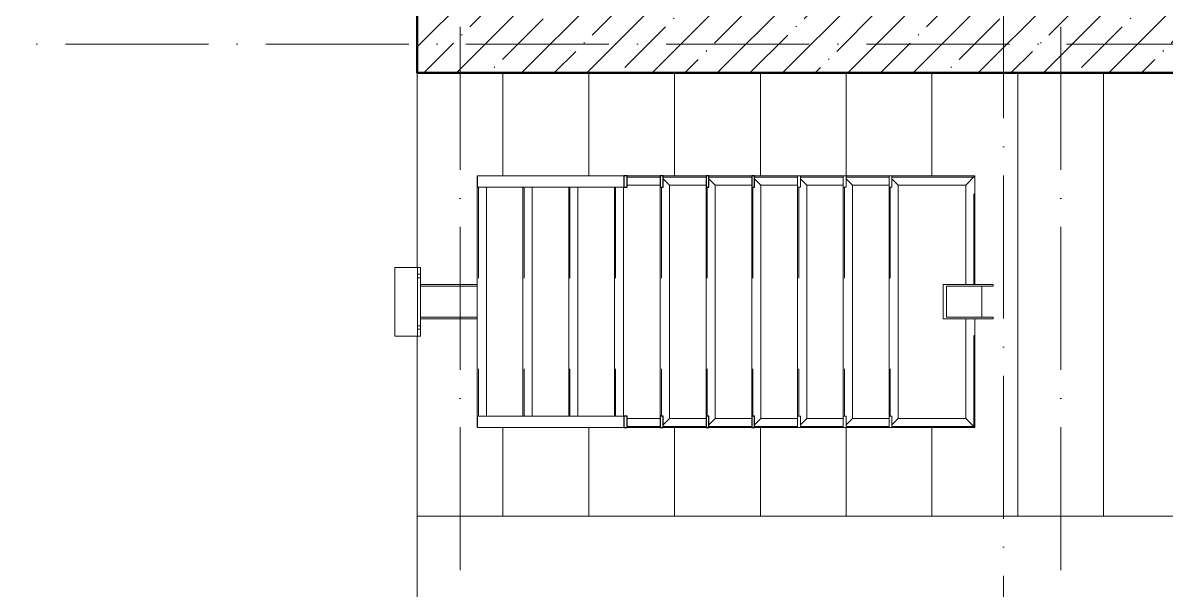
# Model space of a CAD drawing. Header units: millimetres. Extents: x -401725 to 250493, y 305116 to 802890.
# Drawn here: x 150907 to 154904, y 380565 to 382548 of the extents above; entities that cross this region are included whole.
import ezdxf

# ---------------------------------------------------------------- set-up
doc = ezdxf.new("R2010")
doc.units = ezdxf.units.MM
doc.linetypes.add('50_200_ШТРИХ_1Т_ш5_п1_п1_', pattern=[700, 500, -100, 0, -100])
doc.linetypes.add('Штрих', pattern=[635, 317.5, -317.5])
for name, color, linetype, lineweight in [('A-FLOR-____-OTLN', 7, 'Continuous', 9), ('A-GENM-____-HDLN', 7, 'Штрих', 9), ('A-GENM-____-MCUT', 7, 'Continuous', 25), ('A-GENM-____-OTLN', 7, 'Continuous', 9), ('A-WALL-____-MCUT-2', 7, 'Continuous', 50), ('A-WALL-____-PATT-1', 7, 'Continuous', 9), ('S-GRID-____-OTLN-1', 7, '50_200_ШТРИХ_1Т_ш5_п1_п1_', 9), ('S-STRS-____-OTLN-1', 7, 'Continuous', 9)]:
    doc.layers.add(name, color=color, linetype=linetype, lineweight=lineweight)
pattern_1 = [(45, (144685.44, 323542.24), (-114.04925, 114.04925), []), (45, (144799.49, 323542.24), (-114.04925, 114.04925), [201.612, -40.322, 3.353, -36.97])]

# ---------------------------------------------------------------- blocks, each defined once
blk = doc.blocks.new('ОМ_Нижняя опорная пятка - ОМ_Нижняя опорная пятка-19082064-АР1_План отверстий 3 этажа в осях 1-64_Ю-ЯЯ')
at = {"layer": 'A-GENM-____-OTLN'}
for p, q in [((-96, 10), (-96, 0)), ((-84, 10), (-84, 0)), ((84, 10), (84, 0)), ((96, 10), (96, 0))]:
    blk.add_line(p, q, dxfattribs=at)
blk = doc.blocks.new('ОМ_Труба_ГОСТ 8639-82 - ОМ_Труба_ГОСТ 8639-82-26350154-АР1_План отверстий 3 этажа в осях 1-64_Ю-ЯЯ')
at = {"layer": 'A-GENM-____-OTLN'}
for p, q in [((9439.1, 57971), (9439.1, 58091)), ((9439.1, 58091), (9614.1, 58091)), ((9614.1, 58085), (9451.2, 58085)), ((9451.2, 58085), (9451.2, 57977)), ((9574, 58085), (9574, 57977)), ((9614.1, 58091), (9614.1, 58085)), ((9614.1, 57971), (9439.1, 57971)), ((9451.2, 57977), (9614.1, 57977)), ((9614.1, 57977), (9614.1, 57971))]:
    blk.add_line(p, q, dxfattribs=at)
blk = doc.blocks.new('ОМ_Уголок_ГОСТ 8509-93 - ОМ_Уголок_ГОСТ 8509-93-26349651-АР1_План отверстий 3 этажа в осях 1-64_Ю-ЯЯ')
at = {"layer": 'A-GENM-____-HDLN'}
for p, q in [((4, -4), (380, -4)), ((500, -4), (876, -4))]:
    blk.add_line(p, q, dxfattribs=at)
at = {"layer": 'A-GENM-____-OTLN'}
for p, q in [((380, 0), (0, 0)), ((32, -32), (0, 0)), ((32, -32), (380, -32)), ((880, 0), (500, 0)), ((500, -32), (848, -32)), ((880, 0), (848, -32))]:
    blk.add_line(p, q, dxfattribs=at)
blk = doc.blocks.new('ОМ_Уголок_ГОСТ 8509-93 - ОМ_Уголок_ГОСТ 8509-93-V149-АР1_План отверстий 3 этажа в осях 1-64_Ю-ЯЯ')
at = {"layer": 'A-GENM-____-HDLN'}
blk.add_line((40, -4), (840, -4), dxfattribs=at)
at = {"layer": 'A-GENM-____-OTLN'}
for p, q in [((32, -32), (10, -10)), ((32, -32), (848, -32)), ((840, 0), (40, 0)), ((870, -10), (848, -32))]:
    blk.add_line(p, q, dxfattribs=at)
blk = doc.blocks.new('ОМ_Уголок_ГОСТ 8509-93 - ОМ_Уголок_ГОСТ 8509-93-19082047-АР1_План отверстий 3 этажа в осях 1-64_Ю-ЯЯ')
at = {"layer": 'A-GENM-____-HDLN'}
blk.add_line((10, -4), (296, -4), dxfattribs=at)
at = {"layer": 'A-GENM-____-OTLN'}
for p, q in [((300, 0), (10, 0)), ((32, -32), (10, -10)), ((32, -32), (268, -32)), ((300, 0), (268, -32))]:
    blk.add_line(p, q, dxfattribs=at)
blk = doc.blocks.new('ОМ_Уголок_ГОСТ 8509-93 - ОМ_Уголок_ГОСТ 8509-93-V150-АР1_План отверстий 3 этажа в осях 1-64_Ю-ЯЯ')
at = {"layer": 'A-GENM-____-HDLN'}
blk.add_line((4, -4), (290, -4), dxfattribs=at)
at = {"layer": 'A-GENM-____-OTLN'}
for p, q in [((290, 0), (0, 0)), ((32, -32), (0, 0)), ((32, -32), (268, -32)), ((290, -10), (268, -32))]:
    blk.add_line(p, q, dxfattribs=at)
blk = doc.blocks.new('ОМ_Уголок_ГОСТ 8509-93 - ОМ_Уголок_ГОСТ 8509-93-V151-АР1_План отверстий 3 этажа в осях 1-64_Ю-ЯЯ')
at = {"layer": 'A-GENM-____-HDLN'}
blk.add_line((10, -4), (160, -4), dxfattribs=at)
at = {"layer": 'A-GENM-____-OTLN'}
for p, q in [((160, 0), (10, 0)), ((32, -32), (10, -10)), ((32, -32), (160, -32))]:
    blk.add_line(p, q, dxfattribs=at)
blk = doc.blocks.new('ОМ_Уголок_ГОСТ 8509-93 - ОМ_Уголок_ГОСТ 8509-93-V152-АР1_План отверстий 3 этажа в осях 1-64_Ю-ЯЯ')
at = {"layer": 'A-GENM-____-HDLN'}
blk.add_line((140, -4), (290, -4), dxfattribs=at)
at = {"layer": 'A-GENM-____-OTLN'}
for p, q in [((290, 0), (140, 0)), ((140, -32), (268, -32)), ((290, -10), (268, -32))]:
    blk.add_line(p, q, dxfattribs=at)
blk = doc.blocks.new('ОМ_Уголок_ГОСТ 8509-93 - ОМ_Уголок_ГОСТ 8509-93-V153-АР1_План отверстий 3 этажа в осях 1-64_Ю-ЯЯ')
at = {"layer": 'A-GENM-____-HDLN'}
blk.add_line((40, -4), (840, -4), dxfattribs=at)
at = {"layer": 'A-GENM-____-OTLN'}
for p, q in [((840, 0), (40, 0)), ((40, -32), (840, -32))]:
    blk.add_line(p, q, dxfattribs=at)
blk = doc.blocks.new('ОМ_Уголок_ГОСТ 8509-93 - ОМ_Уголок_ГОСТ 8509-93-V154-АР1_План отверстий 3 этажа в осях 1-64_Ю-ЯЯ')
at = {"layer": 'A-GENM-____-HDLN'}
blk.add_line((44.3, -4), (160, -4), dxfattribs=at)
at = {"layer": 'A-GENM-____-OTLN'}
for p, q in [((160, 0), (44.3, 0)), ((44.3, -32), (160, -32))]:
    blk.add_line(p, q, dxfattribs=at)
blk = doc.blocks.new('ОМ_Уголок_ГОСТ 8509-93 - ОМ_Уголок_ГОСТ 8509-93-V155-АР1_План отверстий 3 этажа в осях 1-64_Ю-ЯЯ')
at = {"layer": 'A-GENM-____-HDLN'}
blk.add_line((140, -4), (255.7, -4), dxfattribs=at)
at = {"layer": 'A-GENM-____-OTLN'}
for p, q in [((255.7, 0), (140, 0)), ((140, -32), (255.7, -32))]:
    blk.add_line(p, q, dxfattribs=at)
blk = doc.blocks.new('ОМ_Уголок_ГОСТ 8509-93 - ОМ_Уголок_ГОСТ 8509-93-V156-АР1_План отверстий 3 этажа в осях 1-64_Ю-ЯЯ')
at = {"layer": 'A-GENM-____-HDLN'}
blk.add_line((40, -4), (840, -4), dxfattribs=at)
at = {"layer": 'A-GENM-____-OTLN'}
for p, q in [((880, 0), (0, 0)), ((1.3, -1.3), (0, 0)), ((40, -32), (840, -32)), ((880, 0), (878.7, -1.3))]:
    blk.add_line(p, q, dxfattribs=at)
blk = doc.blocks.new('ОМ_Труба_ГОСТ 8639-82 - ОМ_Труба_ГОСТ 8639-82-26527904-АР1_План отверстий 3 этажа в осях 1-64_Ю-ЯЯ')
at = {"layer": 'A-GENM-____-HDLN'}
for p, q in [((7810, 58085), (7611.5, 58085)), ((7810, 57977), (7611.5, 57977))]:
    blk.add_line(p, q, dxfattribs=at)
at = {"layer": 'A-GENM-____-OTLN'}
for p, q in [((7810, 58091), (7611.5, 58091)), ((7810, 57971), (7611.5, 57971))]:
    blk.add_line(p, q, dxfattribs=at)
blk = doc.blocks.new('ОМ_Уголок_ГОСТ 8510-86 - ОМ_Уголок_ГОСТ 8510-86-19082066-АР1_План отверстий 3 этажа в осях 1-64_Ю-ЯЯ')
at = {"layer": 'A-GENM-____-OTLN'}
for p, q in [((0, 0), (0, -90)), ((240, 0), (0, 0)), ((0, -10), (240, -10)), ((240, -90), (240, 0)), ((0, -90), (240, -90))]:
    blk.add_line(p, q, dxfattribs=at)
blk = doc.blocks.new('ОМ_Полоса_Трапеция прямоугольная_Прокат_ГОСТ 103-2006 - ОМ_Полоса_Трапеция прямоугольная_Прокат_ГОСТ 103-2006-19082130-АР1_План отверстий 3 этажа в осях 1-64_Ю-ЯЯ')
at = {"layer": 'A-GENM-____-OTLN'}
for p, q in [((9250, 58471), (9260, 58471)), ((9250, 58431), (9250, 58471)), ((9260, 58471), (9260, 58431)), ((9260, 58431), (9250, 58431))]:
    blk.add_line(p, q, dxfattribs=at)
blk = doc.blocks.new('ОМ_Полоса_Трапеция прямоугольная_Прокат_ГОСТ 103-2006 - ОМ_Полоса_Трапеция прямоугольная_Прокат_ГОСТ 103-2006-V157-АР1_План отверстий 3 этажа в осях 1-64_Ю-ЯЯ')
at = {"layer": 'A-GENM-____-MCUT'}
for p, q in [((8780, 58471), (8770, 58471)), ((8770, 58471), (8770, 58431)), ((8780, 58431), (8780, 58471)), ((8770, 58431), (8780, 58431))]:
    blk.add_line(p, q, dxfattribs=at)
blk = doc.blocks.new('ОМ_Полоса_Трапеция прямоугольная_Прокат_ГОСТ 103-2006 - ОМ_Полоса_Трапеция прямоугольная_Прокат_ГОСТ 103-2006-V158-АР1_План отверстий 3 этажа в осях 1-64_Ю-ЯЯ')
at = {"layer": 'A-GENM-____-MCUT'}
for p, q in [((8620, 58471), (8610, 58471)), ((8610, 58471), (8610, 58431)), ((8620, 58431), (8620, 58471)), ((8610, 58431), (8620, 58431))]:
    blk.add_line(p, q, dxfattribs=at)
blk = doc.blocks.new('ОМ_Полоса_Трапеция прямоугольная_Прокат_ГОСТ 103-2006 - ОМ_Полоса_Трапеция прямоугольная_Прокат_ГОСТ 103-2006-V159-АР1_План отверстий 3 этажа в осях 1-64_Ю-ЯЯ')
at = {"layer": 'A-GENM-____-MCUT'}
for p, q in [((8460, 58471), (8450, 58471)), ((8450, 58471), (8450, 58431)), ((8460, 58431), (8460, 58471)), ((8450, 58431), (8460, 58431))]:
    blk.add_line(p, q, dxfattribs=at)
blk = doc.blocks.new('ОМ_Полоса_Прокат_ГОСТ 103-2006 - ОМ_Полоса_Прокат_ГОСТ 103-2006-20723456-АР1_План отверстий 3 этажа в осях 1-64_Ю-ЯЯ')
at = {"layer": 'A-GENM-____-MCUT'}
for p, q in [((8334.3, 58471), (8322.8, 58471)), ((8322.8, 58471), (8322.8, 58431)), ((8334.3, 58431), (8334.3, 58471)), ((8322.8, 58431), (8334.3, 58431))]:
    blk.add_line(p, q, dxfattribs=at)
at = {"layer": 'A-GENM-____-OTLN'}
for p, q in [((7811.3, 58431), (7811.3, 58471)), ((7811.3, 58471), (8322.8, 58471)), ((8322.8, 58431), (7811.3, 58431))]:
    blk.add_line(p, q, dxfattribs=at)
blk = doc.blocks.new('ОМ_Полоса_Трапеция прямоугольная_Прокат_ГОСТ 103-2006 - ОМ_Полоса_Трапеция прямоугольная_Прокат_ГОСТ 103-2006-19082170-АР1_План отверстий 3 этажа в осях 1-64_Ю-ЯЯ')
at = {"layer": 'A-GENM-____-OTLN'}
for p, q in [((9250, 57631), (9260, 57631)), ((9250, 57591), (9250, 57631)), ((9260, 57631), (9260, 57591)), ((9260, 57591), (9250, 57591))]:
    blk.add_line(p, q, dxfattribs=at)
blk = doc.blocks.new('ОМ_Полоса_Трапеция прямоугольная_Прокат_ГОСТ 103-2006 - ОМ_Полоса_Трапеция прямоугольная_Прокат_ГОСТ 103-2006-V160-АР1_План отверстий 3 этажа в осях 1-64_Ю-ЯЯ')
at = {"layer": 'A-GENM-____-MCUT'}
for p, q in [((8780, 57631), (8770, 57631)), ((8770, 57631), (8770, 57591)), ((8780, 57591), (8780, 57631)), ((8770, 57591), (8780, 57591))]:
    blk.add_line(p, q, dxfattribs=at)
blk = doc.blocks.new('ОМ_Полоса_Трапеция прямоугольная_Прокат_ГОСТ 103-2006 - ОМ_Полоса_Трапеция прямоугольная_Прокат_ГОСТ 103-2006-V161-АР1_План отверстий 3 этажа в осях 1-64_Ю-ЯЯ')
at = {"layer": 'A-GENM-____-MCUT'}
for p, q in [((8620, 57631), (8610, 57631)), ((8610, 57631), (8610, 57591)), ((8620, 57591), (8620, 57631)), ((8610, 57591), (8620, 57591))]:
    blk.add_line(p, q, dxfattribs=at)
blk = doc.blocks.new('ОМ_Полоса_Трапеция прямоугольная_Прокат_ГОСТ 103-2006 - ОМ_Полоса_Трапеция прямоугольная_Прокат_ГОСТ 103-2006-V162-АР1_План отверстий 3 этажа в осях 1-64_Ю-ЯЯ')
at = {"layer": 'A-GENM-____-MCUT'}
for p, q in [((8460, 57631), (8450, 57631)), ((8450, 57631), (8450, 57591)), ((8460, 57591), (8460, 57631)), ((8450, 57591), (8460, 57591))]:
    blk.add_line(p, q, dxfattribs=at)
blk = doc.blocks.new('ОМ_Полоса_Прокат_ГОСТ 103-2006 - ОМ_Полоса_Прокат_ГОСТ 103-2006-20723498-АР1_План отверстий 3 этажа в осях 1-64_Ю-ЯЯ')
at = {"layer": 'A-GENM-____-MCUT'}
for p, q in [((8334.3, 57631), (8322.8, 57631)), ((8322.8, 57631), (8322.8, 57591)), ((8334.3, 57591), (8334.3, 57631)), ((8322.8, 57591), (8334.3, 57591))]:
    blk.add_line(p, q, dxfattribs=at)
at = {"layer": 'A-GENM-____-OTLN'}
for p, q in [((7811.3, 57591), (7811.3, 57631)), ((7811.3, 57631), (8322.8, 57631)), ((8322.8, 57591), (7811.3, 57591))]:
    blk.add_line(p, q, dxfattribs=at)

msp = doc.modelspace()

# ---------------------------------------------------------------- hatches: boundary and pattern name
at = {"layer": 'A-WALL-____-PATT-1'}
h = msp.add_hatch(dxfattribs=at)
h.set_pattern_fill('FP_12', color=256, style=0, pattern_type=2)
h.set_pattern_definition(pattern_1)
h.paths.add_polyline_path([(152535.4376, 382373.2863), (152535.4376, 386723.2863), (152285.4376, 386723.2863), (152285.4376, 382373.2863)], flags=0)
h = msp.add_hatch(dxfattribs=at)
h.set_pattern_fill('FP_12', color=256, style=0, pattern_type=2)
h.set_pattern_definition(pattern_1)
h.paths.add_polyline_path([(157735.4376, 382373.2863), (157735.4376, 382623.2863), (152535.4376, 382623.2863), (152535.4376, 382373.2863), (157043.6617, 382373.2863)], flags=0)

# ---------------------------------------------------------------- linework, layer by layer
at = {"layer": 'A-FLOR-____-OTLN'}
for p, q in [((152285.4376, 381693.2863), (152285.4376, 382373.2863)), ((152285.4376, 378973.2863), (152285.4376, 381453.2863))]:
    msp.add_line(p, q, dxfattribs=at)
at = {"layer": 'A-WALL-____-MCUT-2'}
for p, q in [((152285.4376, 385323.2863), (152285.4376, 382373.2863)), ((152285.4376, 382373.2863), (157735.4376, 382373.2863))]:
    msp.add_line(p, q, dxfattribs=at)
at = {"layer": 'S-GRID-____-OTLN-1'}
for p, q in [((152435.4376, 376433.8321), (152435.4376, 414435.0957)), ((154335.4376, 376613.9415), (154335.4376, 414435.0957)), ((154535.4376, 376433.8321), (154535.4376, 414170.8458)), ((220165.4781, 382473.2863), (140016.6674, 382473.2863))]:
    msp.add_line(p, q, dxfattribs=at)
at = {"layer": 'S-STRS-____-OTLN-1'}
for p, q in [((152585.4376, 382373.2863), (152585.4376, 382013.2863)), ((152585.4376, 382373.2863), (152585.4376, 382013.2863)), ((152885.4376, 382373.2863), (152885.4376, 382013.2863)), ((152885.4376, 382373.2863), (152885.4376, 382013.2863)), ((153185.4376, 382373.2863), (153185.4376, 382013.2863)), ((153185.4376, 382373.2863), (153185.4376, 382013.2863)), ((153485.4376, 382373.2863), (153485.4376, 382013.2863)), ((153485.4376, 382373.2863), (153485.4376, 382013.2863)), ((153785.4376, 382373.2863), (153785.4376, 382013.2863)), ((153785.4376, 382373.2863), (153785.4376, 382013.2863)), ((154085.4376, 382373.2863), (154085.4376, 382013.2863)), ((154085.4376, 382373.2863), (154085.4376, 382013.2863)), ((154385.4376, 382373.2863), (154385.4376, 380823.2863)), ((154385.4376, 382373.2863), (154385.4376, 380823.2863)), ((154685.4376, 382373.2863), (154685.4376, 380823.2863)), ((154685.4376, 382373.2863), (154685.4376, 380823.2863)), ((152585.4376, 381133.2863), (152585.4376, 380823.2863)), ((152585.4376, 381133.2863), (152585.4376, 380823.2863)), ((152885.4376, 381133.2863), (152885.4376, 380823.2863)), ((152885.4376, 381133.2863), (152885.4376, 380823.2863)), ((153185.4376, 381133.2863), (153185.4376, 380823.2863)), ((153185.4376, 381133.2863), (153185.4376, 380823.2863)), ((153485.4376, 381133.2863), (153485.4376, 380823.2863)), ((153485.4376, 381133.2863), (153485.4376, 380823.2863)), ((153785.4376, 381133.2863), (153785.4376, 380823.2863)), ((153785.4376, 381133.2863), (153785.4376, 380823.2863)), ((154085.4376, 381133.2863), (154085.4376, 380823.2863)), ((154085.4376, 381133.2863), (154085.4376, 380823.2863)), ((152285.4376, 380823.2863), (152585.4376, 380823.2863)), ((152585.4376, 380823.2863), (152885.4376, 380823.2863)), ((152885.4376, 380823.2863), (153185.4376, 380823.2863)), ((153185.4376, 380823.2863), (153485.4376, 380823.2863)), ((153485.4376, 380823.2863), (153785.4376, 380823.2863)), ((153785.4376, 380823.2863), (154085.4376, 380823.2863)), ((154085.4376, 380823.2863), (154385.4376, 380823.2863)), ((154385.4376, 380823.2863), (154685.4376, 380823.2863)), ((154685.4376, 380823.2863), (154985.4376, 380823.2863))]:
    msp.add_line(p, q, dxfattribs=at)

# ---------------------------------------------------------------- block references
at = {"layer": 'A-GENM-____-OTLN', "extrusion": (0, 0, -1)}
for name, p, rotation in [('ОМ_Уголок_ГОСТ 8509-93 - ОМ_Уголок_ГОСТ 8509-93-V156-АР1_План отверстий 3 этажа в осях 1-64_Ю-ЯЯ', (-152495.4376, 382013.2863), 269.9999999999989), ('ОМ_Уголок_ГОСТ 8509-93 - ОМ_Уголок_ГОСТ 8509-93-V149-АР1_План отверстий 3 этажа в осях 1-64_Ю-ЯЯ', (-153135.4376, 382013.2863), 269.9999999999989), ('ОМ_Уголок_ГОСТ 8509-93 - ОМ_Уголок_ГОСТ 8509-93-V149-АР1_План отверстий 3 этажа в осях 1-64_Ю-ЯЯ', (-153295.4376, 382013.2863), 269.9999999999989), ('ОМ_Уголок_ГОСТ 8509-93 - ОМ_Уголок_ГОСТ 8509-93-V149-АР1_План отверстий 3 этажа в осях 1-64_Ю-ЯЯ', (-153455.4376, 382013.2863), 269.9999999999989), ('ОМ_Уголок_ГОСТ 8509-93 - ОМ_Уголок_ГОСТ 8509-93-V149-АР1_План отверстий 3 этажа в осях 1-64_Ю-ЯЯ', (-153615.4376, 382013.2863), 269.9999999999989), ('ОМ_Уголок_ГОСТ 8509-93 - ОМ_Уголок_ГОСТ 8509-93-V149-АР1_План отверстий 3 этажа в осях 1-64_Ю-ЯЯ', (-153775.4376, 382013.2863), 269.9999999999989), ('ОМ_Уголок_ГОСТ 8509-93 - ОМ_Уголок_ГОСТ 8509-93-V149-АР1_План отверстий 3 этажа в осях 1-64_Ю-ЯЯ', (-153935.4376, 382013.2863), 269.9999999999989), ('ОМ_Уголок_ГОСТ 8509-93 - ОМ_Уголок_ГОСТ 8509-93-26349651-АР1_План отверстий 3 этажа в осях 1-64_Ю-ЯЯ', (-154235.4376, 381133.2863), 89.99999999999908), ('ОМ_Уголок_ГОСТ 8509-93 - ОМ_Уголок_ГОСТ 8509-93-V153-АР1_План отверстий 3 этажа в осях 1-64_Ю-ЯЯ', (-152655.4376, 382013.2863), 269.9999999999989), ('ОМ_Уголок_ГОСТ 8509-93 - ОМ_Уголок_ГОСТ 8509-93-V153-АР1_План отверстий 3 этажа в осях 1-64_Ю-ЯЯ', (-152815.4376, 382013.2863), 269.9999999999989), ('ОМ_Уголок_ГОСТ 8509-93 - ОМ_Уголок_ГОСТ 8509-93-V153-АР1_План отверстий 3 этажа в осях 1-64_Ю-ЯЯ', (-152975.4376, 382013.2863), 269.9999999999989), ('ОМ_Уголок_ГОСТ 8510-86 - ОМ_Уголок_ГОСТ 8510-86-19082066-АР1_План отверстий 3 этажа в осях 1-64_Ю-ЯЯ', (-152296.9269, 381453.2863), 89.99999999999918), ('ОМ_Уголок_ГОСТ 8509-93 - ОМ_Уголок_ГОСТ 8509-93-V154-АР1_План отверстий 3 этажа в осях 1-64_Ю-ЯЯ', (-152975.4376, 381133.2863), 180), ('ОМ_Уголок_ГОСТ 8509-93 - ОМ_Уголок_ГОСТ 8509-93-V151-АР1_План отверстий 3 этажа в осях 1-64_Ю-ЯЯ', (-153135.4376, 381133.2863), 180), ('ОМ_Уголок_ГОСТ 8509-93 - ОМ_Уголок_ГОСТ 8509-93-V151-АР1_План отверстий 3 этажа в осях 1-64_Ю-ЯЯ', (-153295.4376, 381133.2863), 180), ('ОМ_Уголок_ГОСТ 8509-93 - ОМ_Уголок_ГОСТ 8509-93-V151-АР1_План отверстий 3 этажа в осях 1-64_Ю-ЯЯ', (-153455.4376, 381133.2863), 180), ('ОМ_Уголок_ГОСТ 8509-93 - ОМ_Уголок_ГОСТ 8509-93-V151-АР1_План отверстий 3 этажа в осях 1-64_Ю-ЯЯ', (-153615.4376, 381133.2863), 180), ('ОМ_Уголок_ГОСТ 8509-93 - ОМ_Уголок_ГОСТ 8509-93-V151-АР1_План отверстий 3 этажа в осях 1-64_Ю-ЯЯ', (-153775.4376, 381133.2863), 180), ('ОМ_Уголок_ГОСТ 8509-93 - ОМ_Уголок_ГОСТ 8509-93-19082047-АР1_План отверстий 3 этажа в осях 1-64_Ю-ЯЯ', (-153935.4376, 381133.2863), 180)]:
    msp.add_blockref(name, p, dxfattribs=dict(at, rotation=rotation))
at = {"layer": 'A-GENM-____-OTLN'}
for name, p in [('ОМ_Полоса_Прокат_ГОСТ 103-2006 - ОМ_Полоса_Прокат_ГОСТ 103-2006-20723456-АР1_План отверстий 3 этажа в осях 1-64_Ю-ЯЯ', (144685.4376, 323542.2443)), ('ОМ_Полоса_Трапеция прямоугольная_Прокат_ГОСТ 103-2006 - ОМ_Полоса_Трапеция прямоугольная_Прокат_ГОСТ 103-2006-V159-АР1_План отверстий 3 этажа в осях 1-64_Ю-ЯЯ', (144685.4376, 323542.2443)), ('ОМ_Полоса_Трапеция прямоугольная_Прокат_ГОСТ 103-2006 - ОМ_Полоса_Трапеция прямоугольная_Прокат_ГОСТ 103-2006-V158-АР1_План отверстий 3 этажа в осях 1-64_Ю-ЯЯ', (144685.4376, 323542.2443)), ('ОМ_Полоса_Трапеция прямоугольная_Прокат_ГОСТ 103-2006 - ОМ_Полоса_Трапеция прямоугольная_Прокат_ГОСТ 103-2006-V157-АР1_План отверстий 3 этажа в осях 1-64_Ю-ЯЯ', (144685.4376, 323542.2443)), ('ОМ_Полоса_Трапеция прямоугольная_Прокат_ГОСТ 103-2006 - ОМ_Полоса_Трапеция прямоугольная_Прокат_ГОСТ 103-2006-19082130-АР1_План отверстий 3 этажа в осях 1-64_Ю-ЯЯ', (144365.4376, 323542.2443)), ('ОМ_Полоса_Трапеция прямоугольная_Прокат_ГОСТ 103-2006 - ОМ_Полоса_Трапеция прямоугольная_Прокат_ГОСТ 103-2006-19082130-АР1_План отверстий 3 этажа в осях 1-64_Ю-ЯЯ', (144525.4376, 323542.2443)), ('ОМ_Полоса_Трапеция прямоугольная_Прокат_ГОСТ 103-2006 - ОМ_Полоса_Трапеция прямоугольная_Прокат_ГОСТ 103-2006-19082130-АР1_План отверстий 3 этажа в осях 1-64_Ю-ЯЯ', (144685.4376, 323542.2443)), ('ОМ_Труба_ГОСТ 8639-82 - ОМ_Труба_ГОСТ 8639-82-26527904-АР1_План отверстий 3 этажа в осях 1-64_Ю-ЯЯ', (144685.4376, 323542.2443)), ('ОМ_Труба_ГОСТ 8639-82 - ОМ_Труба_ГОСТ 8639-82-26350154-АР1_План отверстий 3 этажа в осях 1-64_Ю-ЯЯ', (144685.4376, 323542.2443)), ('ОМ_Полоса_Прокат_ГОСТ 103-2006 - ОМ_Полоса_Прокат_ГОСТ 103-2006-20723498-АР1_План отверстий 3 этажа в осях 1-64_Ю-ЯЯ', (144685.4376, 323542.2443)), ('ОМ_Полоса_Трапеция прямоугольная_Прокат_ГОСТ 103-2006 - ОМ_Полоса_Трапеция прямоугольная_Прокат_ГОСТ 103-2006-V162-АР1_План отверстий 3 этажа в осях 1-64_Ю-ЯЯ', (144685.4376, 323542.2443)), ('ОМ_Полоса_Трапеция прямоугольная_Прокат_ГОСТ 103-2006 - ОМ_Полоса_Трапеция прямоугольная_Прокат_ГОСТ 103-2006-V161-АР1_План отверстий 3 этажа в осях 1-64_Ю-ЯЯ', (144685.4376, 323542.2443)), ('ОМ_Полоса_Трапеция прямоугольная_Прокат_ГОСТ 103-2006 - ОМ_Полоса_Трапеция прямоугольная_Прокат_ГОСТ 103-2006-V160-АР1_План отверстий 3 этажа в осях 1-64_Ю-ЯЯ', (144685.4376, 323542.2443)), ('ОМ_Полоса_Трапеция прямоугольная_Прокат_ГОСТ 103-2006 - ОМ_Полоса_Трапеция прямоугольная_Прокат_ГОСТ 103-2006-19082170-АР1_План отверстий 3 этажа в осях 1-64_Ю-ЯЯ', (144365.4376, 323542.2443)), ('ОМ_Полоса_Трапеция прямоугольная_Прокат_ГОСТ 103-2006 - ОМ_Полоса_Трапеция прямоугольная_Прокат_ГОСТ 103-2006-19082170-АР1_План отверстий 3 этажа в осях 1-64_Ю-ЯЯ', (144525.4376, 323542.2443)), ('ОМ_Полоса_Трапеция прямоугольная_Прокат_ГОСТ 103-2006 - ОМ_Полоса_Трапеция прямоугольная_Прокат_ГОСТ 103-2006-19082170-АР1_План отверстий 3 этажа в осях 1-64_Ю-ЯЯ', (144685.4376, 323542.2443))]:
    msp.add_blockref(name, p, dxfattribs=at)
at = {"layer": 'A-GENM-____-OTLN', "extrusion": (0, 0, -1)}
for name, p in [('ОМ_Уголок_ГОСТ 8509-93 - ОМ_Уголок_ГОСТ 8509-93-V155-АР1_План отверстий 3 этажа в осях 1-64_Ю-ЯЯ', (-153275.4376, 382013.2863)), ('ОМ_Уголок_ГОСТ 8509-93 - ОМ_Уголок_ГОСТ 8509-93-V152-АР1_План отверстий 3 этажа в осях 1-64_Ю-ЯЯ', (-153435.4376, 382013.2863)), ('ОМ_Уголок_ГОСТ 8509-93 - ОМ_Уголок_ГОСТ 8509-93-V152-АР1_План отверстий 3 этажа в осях 1-64_Ю-ЯЯ', (-153595.4376, 382013.2863)), ('ОМ_Уголок_ГОСТ 8509-93 - ОМ_Уголок_ГОСТ 8509-93-V152-АР1_План отверстий 3 этажа в осях 1-64_Ю-ЯЯ', (-153755.4376, 382013.2863)), ('ОМ_Уголок_ГОСТ 8509-93 - ОМ_Уголок_ГОСТ 8509-93-V152-АР1_План отверстий 3 этажа в осях 1-64_Ю-ЯЯ', (-153915.4376, 382013.2863)), ('ОМ_Уголок_ГОСТ 8509-93 - ОМ_Уголок_ГОСТ 8509-93-V152-АР1_План отверстий 3 этажа в осях 1-64_Ю-ЯЯ', (-154075.4376, 382013.2863)), ('ОМ_Уголок_ГОСТ 8509-93 - ОМ_Уголок_ГОСТ 8509-93-V150-АР1_План отверстий 3 этажа в осях 1-64_Ю-ЯЯ', (-154235.4376, 382013.2863))]:
    msp.add_blockref(name, p, dxfattribs=at)
at = {"layer": 'A-GENM-____-OTLN', "rotation": 90.00000000000084}
msp.add_blockref('ОМ_Нижняя опорная пятка - ОМ_Нижняя опорная пятка-19082064-АР1_План отверстий 3 этажа в осях 1-64_Ю-ЯЯ', (152296.9269, 381573.2863), dxfattribs=at)

doc.saveas('drawing.dxf')
